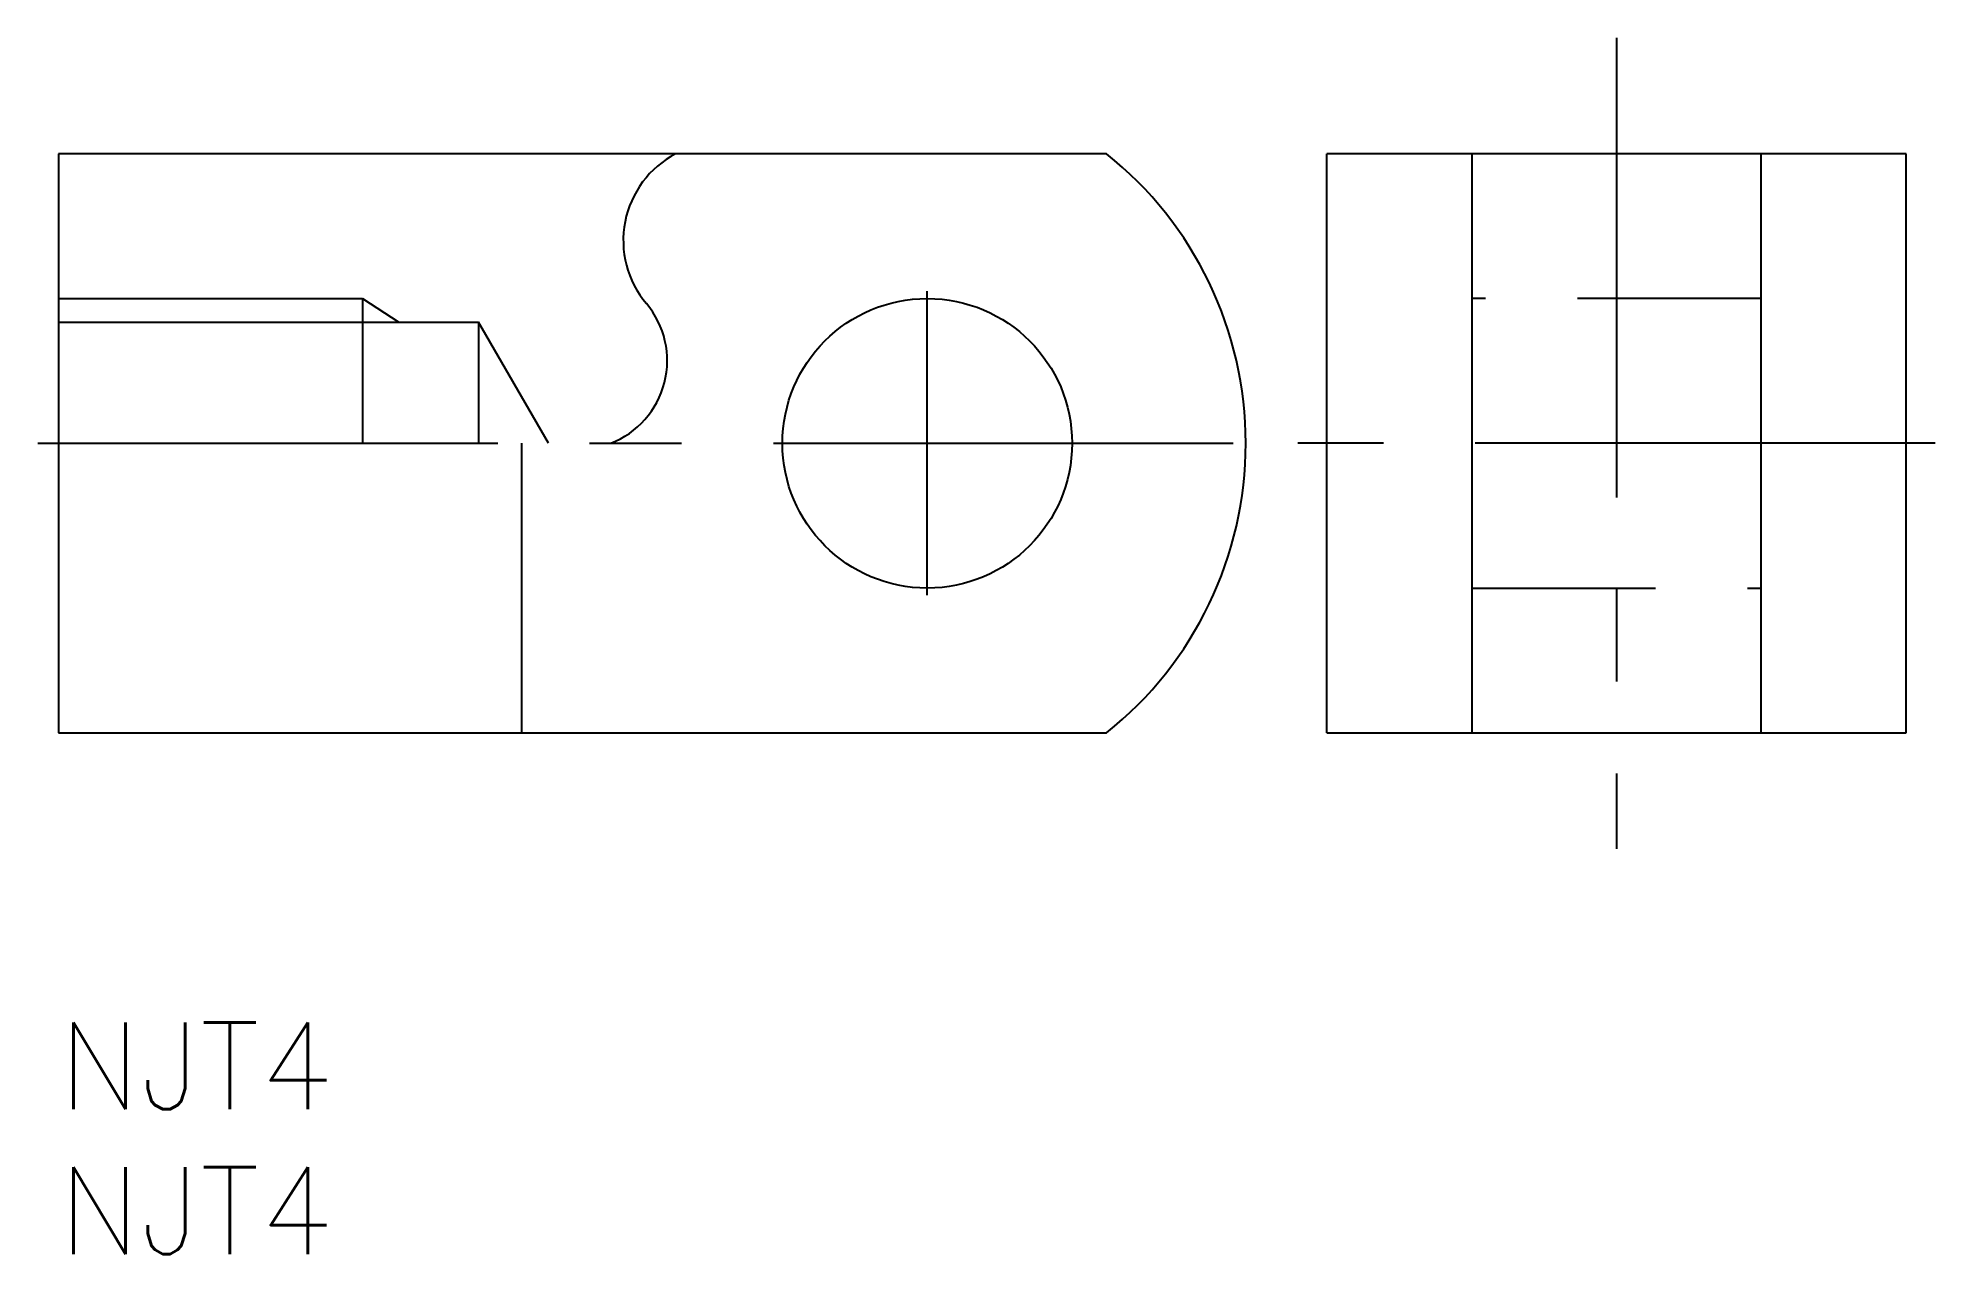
# Model space of a CAD drawing. Extents: x -0.7 to 64.8, y -8 to 34.
import ezdxf

# ---------------------------------------------------------------- set-up
doc = ezdxf.new("R2010")
doc.units = 0
doc.header["$LTSCALE"] = 0.5
doc.linetypes.add('CENTER', pattern=[50.8, 31.75, -6.35, 6.35, -6.35])
doc.linetypes.add('DASHED', pattern=[19.05, 12.7, -6.35])
for name, color, linetype in [('MSM_CENTER', 1, 'CENTER'), ('MSM_CONTINUOUS', 7, 'CONTINUOUS'), ('MSM_DASHED', 4, 'DASHED'), ('MSM_NARROW', 5, 'CONTINUOUS'), ('MSM_PART_NUMBER', 7, 'CONTINUOUS')]:
    doc.layers.add(name, color=color, linetype=linetype)
doc.styles.get("Standard").update_dxf_attribs({"font": 'txt.shx', "height": 3, "bigfont": 'bigfont.shx'})

# ---------------------------------------------------------------- blocks, each defined once
blk = doc.blocks.new('*U2')
at = {"layer": 'MSM_PART_NUMBER'}
blk.add_text('NJT4', height=3, dxfattribs=at).set_placement((0, -3))
blk = doc.blocks.new('*U3')
at = {"layer": 'MSM_PART_NUMBER'}
blk.add_text('NJT4', height=3, dxfattribs=at).set_placement((0, -8))

msp = doc.modelspace()

# ---------------------------------------------------------------- linework, layer by layer
at = {"layer": 'MSM_CENTER'}
for p, q in [((53.8, 34), (53.8, 6)), ((30, 14.75), (30, 25.25)), ((-0.708, 20), (41.708, 20)), ((64.8, 20), (42.8, 20))]:
    msp.add_line(p, q, dxfattribs=at)
at = {"layer": 'MSM_CONTINUOUS'}
for p, q in [((36.19, 30), (0, 30)), ((0, 30), (0, 10)), ((63.8, 30), (43.8, 30)), ((43.8, 10), (43.8, 30)), ((48.8, 30), (48.8, 10)), ((58.8, 10), (58.8, 30)), ((63.8, 10), (63.8, 30)), ((10.5, 25), (10.5, 20)), ((0, 24.188), (14.5, 24.188)), ((16.918, 20), (14.5, 24.188)), ((14.5, 24.188), (14.5, 20)), ((16, 10), (16, 20)), ((0, 10), (36.19, 10)), ((43.8, 10), (63.8, 10))]:
    msp.add_line(p, q, dxfattribs=at)
msp.add_circle((30, 20), 5, dxfattribs=at)
msp.add_arc((28.2, 20), 12.8, 308.62483, 51.37517, dxfattribs=at)
at = {"layer": 'MSM_DASHED'}
for p, q in [((58.8, 25), (48.8, 25)), ((48.8, 15), (58.8, 15))]:
    msp.add_line(p, q, dxfattribs=at)
at = {"layer": 'MSM_NARROW'}
for p, q in [((0, 25), (10.5, 25)), ((10.5, 25), (11.75, 24.188))]:
    msp.add_line(p, q, dxfattribs=at)
for centre, radius, start, end in [((22.889, 27.005), 3.385, 117.78218, 220.11953), ((17.961, 22.852), 3.06, 291.22321, 40.11953)]:
    msp.add_arc(centre, radius, start, end, dxfattribs=at)

# ---------------------------------------------------------------- block references
at = {"layer": 'MSM_CONTINUOUS'}
for name in ['*U2', '*U3']:
    msp.add_blockref(name, (0, 0), dxfattribs=at)

doc.saveas('drawing.dxf')
